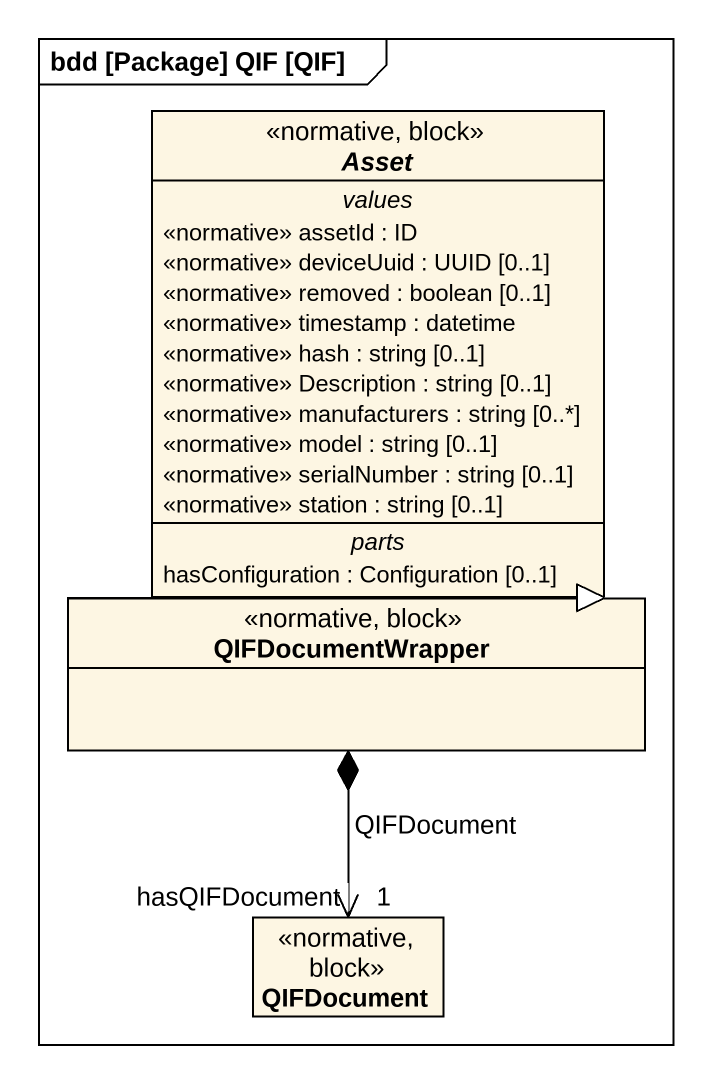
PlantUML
@startuml
mainframe bdd [Package] QIF [QIF]
hide circle
hide empty members
abstract class Asset <<normative, block>> {
  -- values --
  <<normative>> assetId : ID
  <<normative>> deviceUuid : UUID [0..1]
  <<normative>> removed : boolean [0..1]
  <<normative>> timestamp : datetime
  <<normative>> hash : string [0..1]
  <<normative>> Description : string [0..1]
  <<normative>> manufacturers : string [0..*]
  <<normative>> model : string [0..1]
  <<normative>> serialNumber : string [0..1]
  <<normative>> station : string [0..1]
  -- parts --
  hasConfiguration : Configuration [0..1]
}
class QIFDocumentWrapper <<normative, block>>
class QIFDocument <<normative, block>>
QIFDocumentWrapper -up-|> Asset
QIFDocumentWrapper *--> "1\nhasQIFDocument" QIFDocument : QIFDocument
@enduml
